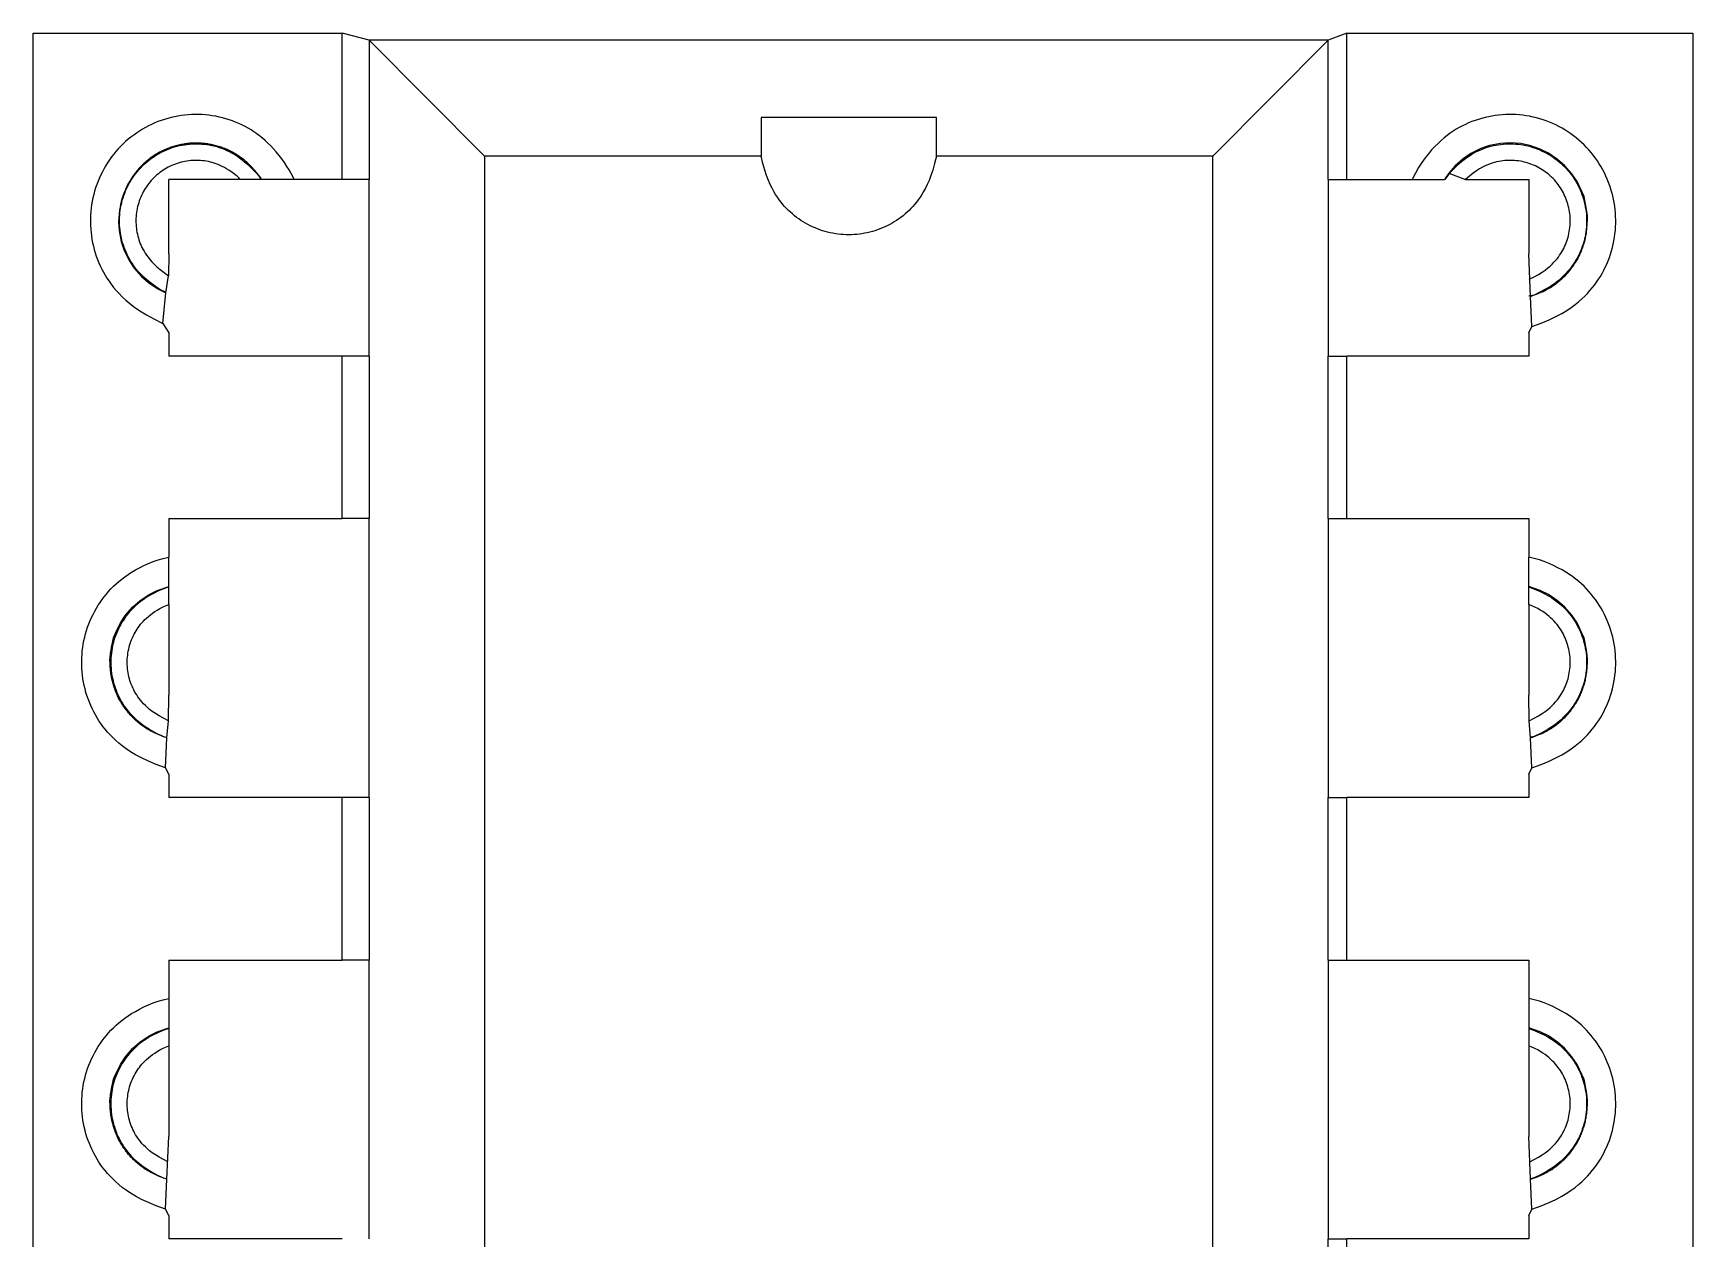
# Model space of a CAD drawing. Header units: millimetres. Extents: x 17.2 to 70.5, y -0.8 to 78.5.
# Drawn here: x 49.1 to 58.73, y 62.19 to 69.19 of the extents above; entities that cross this region are included whole.
import ezdxf

# ---------------------------------------------------------------- set-up
doc = ezdxf.new("R2010")
doc.units = ezdxf.units.MM
doc.layers.add('Edges', color=7, linetype='Continuous')

# ---------------------------------------------------------------- blocks, each defined once
blk = doc.blocks.new('Arduino Uno pl')
at = {"layer": 'Edges'}
for p, q in [((0.6748, 2.3532), (0.6748, 37.9194)), ((0.6748, 37.9194), (2.4668, 37.9194)), ((2.4668, 37.0709), (2.4668, 37.9194)), ((2.6239, 37.8795), (2.4668, 37.9194)), ((3.2923, 37.2056), (2.6239, 37.8795)), ((2.6239, 37.8795), (2.6239, 37.0709)), ((8.1851, 37.8795), (2.6239, 37.8795)), ((7.5167, 37.2056), (8.1851, 37.8795)), ((8.2932, 37.9194), (8.1851, 37.8795)), ((8.1851, 37.0709), (8.1851, 37.8795)), ((8.2932, 37.0709), (8.2932, 37.9194)), ((8.2932, 37.9194), (10.2996, 37.9194)), ((10.2996, 37.9194), (10.2996, 2.3532)), ((5.9125, 37.4302), (4.8965, 37.4302)), ((4.8965, 37.4302), (4.8965, 37.2056)), ((5.9125, 37.2056), (5.9125, 37.4302)), ((9.4146, 37.247), (9.3537, 37.2686)), ((3.2923, 37.2056), (3.2923, 2.9744)), ((4.8965, 37.2056), (3.2923, 37.2056)), ((7.5167, 37.2056), (5.9125, 37.2056)), ((7.5167, 2.9744), (7.5167, 37.2056)), ((9.0125, 37.2213), (8.9687, 37.1912)), ((1.8758, 37.0709), (1.4608, 37.0709)), ((1.4608, 36.6396), (1.4608, 37.0709)), ((1.9998, 37.0709), (1.8758, 37.0709)), ((2.1874, 37.0709), (1.9998, 37.0709)), ((2.4668, 37.0709), (2.1874, 37.0709)), ((2.6239, 37.0709), (2.4668, 37.0709)), ((2.6239, 36.0466), (2.6239, 37.0709)), ((8.1851, 37.0709), (8.1851, 36.0466)), ((8.1851, 37.0709), (8.2932, 37.0709)), ((8.2932, 37.0709), (8.6723, 37.0709)), ((8.6723, 37.0709), (8.8599, 37.0709)), ((8.8852, 37.1082), (8.8599, 37.0709)), ((8.8852, 37.1082), (8.9807, 37.0709)), ((8.9807, 37.0709), (9.3482, 37.0709)), ((9.3482, 37.0709), (9.3482, 36.6396)), ((1.4608, 36.6396), (1.4604, 36.5121)), ((9.3585, 36.3924), (9.3482, 36.6396)), ((1.4446, 36.4126), (1.4604, 36.5121)), ((1.4261, 36.2358), (1.4446, 36.4126)), ((9.38, 36.3995), (9.3482, 36.3934)), ((9.3666, 36.2178), (9.3585, 36.3924)), ((1.4261, 36.2358), (1.4608, 36.1814)), ((9.3482, 36.1814), (9.3666, 36.2178)), ((1.4608, 36.1814), (1.4608, 36.0466)), ((9.3482, 36.1814), (9.3482, 36.0466)), ((2.4668, 36.0466), (1.4608, 36.0466)), ((2.4668, 35.1032), (2.4668, 36.0466)), ((2.6239, 36.0466), (2.4668, 36.0466)), ((2.6239, 36.0466), (2.6239, 35.1032)), ((8.1851, 35.1032), (8.1851, 36.0466)), ((8.1851, 36.0466), (8.2932, 36.0466)), ((8.2932, 35.1032), (8.2932, 36.0466)), ((9.3482, 36.0466), (8.2932, 36.0466)), ((1.4608, 35.1032), (2.4668, 35.1032)), ((1.4608, 35.1032), (1.4608, 34.8794)), ((2.6239, 35.1032), (2.4668, 35.1032)), ((2.6239, 33.486), (2.6239, 35.1032)), ((8.1851, 35.1032), (8.1851, 33.486)), ((8.1851, 35.1032), (8.2932, 35.1032)), ((8.2932, 35.1032), (9.3482, 35.1032)), ((9.3482, 35.1032), (9.3482, 34.8794)), ((1.4608, 34.7099), (1.4608, 34.8794)), ((9.3482, 34.7099), (9.3482, 34.8794)), ((1.4608, 34.6049), (1.4608, 34.7099)), ((9.3482, 34.6049), (9.3482, 34.7099)), ((1.4608, 34.6049), (1.4608, 34.079)), ((9.3482, 34.6049), (9.3482, 34.079)), ((1.4591, 33.931), (1.4608, 34.079)), ((9.3499, 33.931), (9.3482, 34.079)), ((1.4505, 33.8318), (1.4591, 33.931)), ((9.3585, 33.8318), (9.3499, 33.931)), ((1.429, 33.8389), (1.4507, 33.8347)), ((1.4423, 33.6572), (1.4505, 33.8318)), ((9.38, 33.8389), (9.3583, 33.8347)), ((9.3666, 33.6572), (9.3585, 33.8318)), ((1.4608, 33.6208), (1.4423, 33.6572)), ((1.4608, 33.6208), (1.4608, 33.486)), ((9.3482, 33.6208), (9.3666, 33.6572)), ((9.3482, 33.6208), (9.3482, 33.486)), ((2.4668, 33.486), (1.4608, 33.486)), ((2.4668, 32.5426), (2.4668, 33.486)), ((2.6239, 33.486), (2.4668, 33.486)), ((2.6239, 33.486), (2.6239, 32.5426)), ((8.1851, 32.5426), (8.1851, 33.486)), ((8.1851, 33.486), (8.2932, 33.486)), ((8.2932, 32.5426), (8.2932, 33.486)), ((9.3482, 33.486), (8.2932, 33.486)), ((1.4608, 32.5426), (2.4668, 32.5426)), ((1.4608, 32.5426), (1.4608, 32.3188)), ((2.6239, 32.5426), (2.4668, 32.5426)), ((2.6239, 30.9254), (2.6239, 32.5426)), ((8.1851, 32.5426), (8.1851, 30.9254)), ((8.1851, 32.5426), (8.2932, 32.5426)), ((8.2932, 32.5426), (9.3482, 32.5426)), ((9.3482, 32.5426), (9.3482, 32.3188)), ((1.4608, 32.3188), (1.4608, 32.1493)), ((9.3482, 32.3188), (9.3482, 32.1493)), ((1.4608, 32.1493), (1.4608, 31.5184)), ((9.3482, 32.1493), (9.3482, 31.5184)), ((1.4505, 31.2712), (1.4608, 31.5184)), ((9.3585, 31.2712), (9.3482, 31.5184)), ((1.429, 31.2783), (1.4506, 31.2742)), ((1.4423, 31.0966), (1.4505, 31.2712)), ((9.38, 31.2783), (9.3584, 31.2742)), ((9.3666, 31.0966), (9.3585, 31.2712)), ((1.4608, 31.0602), (1.4423, 31.0966)), ((9.3482, 31.0602), (9.3666, 31.0966)), ((1.4608, 31.0602), (1.4608, 30.9254)), ((9.3482, 31.0602), (9.3482, 30.9254)), ((2.4668, 30.9254), (1.4608, 30.9254)), ((8.1851, 29.982), (8.1851, 30.9254)), ((8.1851, 30.9254), (8.2932, 30.9254)), ((8.2932, 29.982), (8.2932, 30.9254)), ((9.3482, 30.9254), (8.2932, 30.9254))]:
    blk.add_line(p, q, dxfattribs=at)
for points in [[(2.1874, 37.0709), (2.1806, 37.0874), (2.1713, 37.1059), (2.1599, 37.1259), (2.1467, 37.1469), (2.1321, 37.1683), (2.1166, 37.1898), (2.1005, 37.2107), (2.0842, 37.2307), (2.0681, 37.2492), (2.0521, 37.2664), (2.0362, 37.2823), (2.0203, 37.2971), (2.0043, 37.3109), (1.9882, 37.3237), (1.9719, 37.3357), (1.9553, 37.3471), (1.9383, 37.3579), (1.921, 37.3681), (1.9033, 37.3778), (1.8854, 37.3868), (1.8672, 37.3953), (1.8487, 37.4032), (1.83, 37.4104), (1.811, 37.4171), (1.7918, 37.4231), (1.7725, 37.4284), (1.753, 37.4331), (1.7333, 37.4372), (1.7136, 37.4406), (1.6937, 37.4434), (1.6737, 37.4455), (1.6537, 37.447), (1.6337, 37.4478), (1.6136, 37.4479), (1.5936, 37.4474), (1.5735, 37.4462), (1.5535, 37.4443), (1.5336, 37.4418), (1.5138, 37.4387), (1.4941, 37.4348), (1.4745, 37.4304), (1.4551, 37.4253), (1.4359, 37.4195), (1.4169, 37.4131), (1.398, 37.4061), (1.3794, 37.3985), (1.3611, 37.3903), (1.3431, 37.3815), (1.3253, 37.372), (1.3079, 37.362), (1.2908, 37.3515), (1.274, 37.3403), (1.2576, 37.3287), (1.2416, 37.3165), (1.226, 37.3037), (1.2109, 37.2905), (1.1961, 37.2768), (1.1818, 37.2626), (1.168, 37.2479), (1.1547, 37.2328), (1.1419, 37.2172), (1.1296, 37.2013), (1.1178, 37.1849), (1.1065, 37.1681), (1.0958, 37.151), (1.0857, 37.1336), (1.0761, 37.1158), (1.0671, 37.0977), (1.0587, 37.0794), (1.0509, 37.0607), (1.0437, 37.0418), (1.0371, 37.0227), (1.0312, 37.0034), (1.0259, 36.9839), (1.0212, 36.9642), (1.0171, 36.9444), (1.0137, 36.9245), (1.011, 36.9045), (1.0089, 36.8843), (1.0074, 36.8642), (1.0067, 36.844), (1.0065, 36.8237), (1.0071, 36.8035), (1.0082, 36.7833), (1.0101, 36.7632), (1.0126, 36.7431), (1.0157, 36.7231), (1.0195, 36.7033), (1.0239, 36.6835), (1.029, 36.664), (1.0347, 36.6446), (1.041, 36.6254), (1.048, 36.6064), (1.0555, 36.5877), (1.0637, 36.5692), (1.0724, 36.551), (1.0818, 36.5331), (1.0919, 36.5154), (1.1027, 36.4978), (1.1145, 36.4803), (1.1273, 36.4627), (1.1412, 36.445), (1.1564, 36.4271), (1.1729, 36.4088), (1.191, 36.3902), (1.2113, 36.3711), (1.2347, 36.3512), (1.262, 36.3305), (1.294, 36.3087), (1.3314, 36.2858), (1.3752, 36.2616), (1.4261, 36.2358)], [(9.3666, 36.2178), (9.42, 36.2377), (9.4662, 36.2569), (9.5059, 36.2755), (9.5401, 36.2935), (9.5695, 36.3111), (9.595, 36.3282), (9.6173, 36.345), (9.6373, 36.3615), (9.6557, 36.3777), (9.6727, 36.3938), (9.6885, 36.4099), (9.7032, 36.4259), (9.7168, 36.442), (9.7296, 36.4583), (9.7415, 36.4747), (9.7528, 36.4915), (9.7635, 36.5086), (9.7736, 36.526), (9.7832, 36.5438), (9.7922, 36.5619), (9.8006, 36.5803), (9.8084, 36.5989), (9.8156, 36.6178), (9.8222, 36.6369), (9.8281, 36.6562), (9.8334, 36.6757), (9.8381, 36.6954), (9.8421, 36.7152), (9.8455, 36.7351), (9.8483, 36.7552), (9.8504, 36.7753), (9.8518, 36.7955), (9.8526, 36.8157), (9.8528, 36.8359), (9.8522, 36.8561), (9.851, 36.8763), (9.8492, 36.8965), (9.8467, 36.9165), (9.8436, 36.9365), (9.8398, 36.9564), (9.8354, 36.9761), (9.8303, 36.9957), (9.8246, 37.0151), (9.8183, 37.0343), (9.8113, 37.0532), (9.8038, 37.072), (9.7956, 37.0904), (9.7869, 37.1086), (9.7775, 37.1265), (9.7676, 37.1441), (9.7571, 37.1614), (9.7461, 37.1783), (9.7345, 37.1948), (9.7224, 37.2109), (9.7098, 37.2266), (9.6966, 37.2419), (9.683, 37.2568), (9.6689, 37.2712), (9.6544, 37.2851), (9.6394, 37.2985), (9.6239, 37.3115), (9.6081, 37.3239), (9.5919, 37.3358), (9.5753, 37.3471), (9.5583, 37.3579), (9.541, 37.3681), (9.5233, 37.3778), (9.5054, 37.3868), (9.4872, 37.3953), (9.4687, 37.4032), (9.45, 37.4104), (9.431, 37.4171), (9.4118, 37.4231), (9.3925, 37.4284), (9.373, 37.4331), (9.3533, 37.4372), (9.3336, 37.4406), (9.3137, 37.4434), (9.2937, 37.4455), (9.2737, 37.447), (9.2537, 37.4478), (9.2336, 37.4479), (9.2136, 37.4474), (9.1935, 37.4462), (9.1735, 37.4443), (9.1536, 37.4418), (9.1338, 37.4387), (9.1141, 37.4348), (9.0945, 37.4304), (9.0751, 37.4253), (9.0559, 37.4195), (9.0369, 37.4131), (9.018, 37.4061), (8.9994, 37.3985), (8.9811, 37.3903), (8.9631, 37.3815), (8.9453, 37.372), (8.9277, 37.3619), (8.9103, 37.3509), (8.8929, 37.3391), (8.8755, 37.3262), (8.8579, 37.3121), (8.8401, 37.2968), (8.8221, 37.2802), (8.8036, 37.2621), (8.7849, 37.2422), (8.766, 37.2203), (8.747, 37.1961), (8.7281, 37.1694), (8.7093, 37.1397), (8.6906, 37.107), (8.6723, 37.0709)], [(1.9998, 37.0709), (1.9917, 37.0825), (1.9837, 37.0935), (1.9759, 37.1039), (1.9682, 37.1135), (1.9607, 37.1226), (1.9534, 37.1309), (1.9465, 37.1387), (1.9398, 37.1458), (1.9335, 37.1523), (1.9275, 37.1583), (1.9217, 37.1638), (1.9161, 37.169), (1.9105, 37.1738), (1.905, 37.1785), (1.8994, 37.183), (1.8936, 37.1875), (1.8877, 37.192), (1.8815, 37.1964), (1.8753, 37.2009), (1.869, 37.2053), (1.8625, 37.2096), (1.8561, 37.2137), (1.8497, 37.2178), (1.8434, 37.2216), (1.8371, 37.2253), (1.8308, 37.2287), (1.8246, 37.232), (1.8184, 37.2351), (1.8121, 37.2382), (1.8057, 37.2411), (1.7991, 37.244), (1.7924, 37.2468), (1.7855, 37.2495), (1.7785, 37.2523), (1.7713, 37.2549), (1.7641, 37.2575), (1.7568, 37.26), (1.7495, 37.2624), (1.7423, 37.2646), (1.7351, 37.2666), (1.7281, 37.2685), (1.7212, 37.2702), (1.7144, 37.2718), (1.7075, 37.2732), (1.7007, 37.2745), (1.6937, 37.2756), (1.6867, 37.2767), (1.6795, 37.2776), (1.6721, 37.2785), (1.6646, 37.2793), (1.657, 37.28), (1.6493, 37.2806), (1.6417, 37.2811), (1.634, 37.2815), (1.6265, 37.2818), (1.6191, 37.2819), (1.6118, 37.2819), (1.6047, 37.2817), (1.5977, 37.2814), (1.5907, 37.281), (1.5838, 37.2804), (1.5768, 37.2798), (1.5697, 37.2789), (1.5625, 37.278), (1.5551, 37.2769), (1.5477, 37.2757), (1.5401, 37.2744), (1.5326, 37.273), (1.525, 37.2715), (1.5176, 37.2699), (1.5102, 37.2681), (1.503, 37.2663), (1.496, 37.2644), (1.4892, 37.2624), (1.4825, 37.2603), (1.4759, 37.2581), (1.4693, 37.2557), (1.4627, 37.2532), (1.4561, 37.2506), (1.4494, 37.2478), (1.4426, 37.2449), (1.4356, 37.2418), (1.4287, 37.2385), (1.4218, 37.2352), (1.4149, 37.2318), (1.4081, 37.2282), (1.4014, 37.2247), (1.3949, 37.221), (1.3887, 37.2174), (1.3826, 37.2136), (1.3766, 37.2099), (1.3708, 37.206), (1.3651, 37.202), (1.3593, 37.1979), (1.3536, 37.1936), (1.3479, 37.1892), (1.342, 37.1845), (1.3362, 37.1797), (1.3303, 37.1748), (1.3244, 37.1698), (1.3187, 37.1646), (1.313, 37.1595), (1.3075, 37.1543), (1.3021, 37.1491), (1.297, 37.1439), (1.2921, 37.1387), (1.2873, 37.1335), (1.2827, 37.1282), (1.2782, 37.1229), (1.2737, 37.1174), (1.2693, 37.1118), (1.2649, 37.106), (1.2604, 37.1), (1.256, 37.0938), (1.2516, 37.0875), (1.2472, 37.0811), (1.2429, 37.0747), (1.2388, 37.0682), (1.2348, 37.0618), (1.231, 37.0553), (1.2274, 37.049), (1.2239, 37.0426), (1.2206, 37.0362), (1.2174, 37.0295), (1.2141, 37.0226), (1.2109, 37.0152), (1.2076, 37.0073), (1.2043, 36.9989), (1.2008, 36.9897), (1.1971, 36.9797), (1.1934, 36.9687), (1.1897, 36.9565), (1.1859, 36.9429), (1.1821, 36.9278), (1.1783, 36.9109), (1.1746, 36.8922)], [(1.4451, 36.4156), (1.4337, 36.4203), (1.4207, 36.427), (1.4066, 36.4353), (1.3917, 36.4449), (1.3763, 36.4555), (1.361, 36.4668), (1.3459, 36.4785), (1.3316, 36.4904), (1.3182, 36.5022), (1.3059, 36.5139), (1.2945, 36.5255), (1.2838, 36.5371), (1.274, 36.5488), (1.2647, 36.5605), (1.2561, 36.5725), (1.2479, 36.5846), (1.2401, 36.597), (1.2328, 36.6097), (1.2258, 36.6225), (1.2193, 36.6356), (1.2132, 36.6489), (1.2076, 36.6624), (1.2024, 36.6761), (1.1976, 36.69), (1.1933, 36.704), (1.1894, 36.7181), (1.186, 36.7323), (1.1831, 36.7467), (1.1807, 36.7611), (1.1787, 36.7757), (1.1771, 36.7902), (1.1761, 36.8049), (1.1755, 36.8195), (1.1754, 36.8341), (1.1758, 36.8488), (1.1767, 36.8634), (1.178, 36.878), (1.1798, 36.8926), (1.1821, 36.907), (1.1848, 36.9214), (1.188, 36.9357), (1.1917, 36.9499), (1.1958, 36.964), (1.2004, 36.9779), (1.2054, 36.9916), (1.2109, 37.0052), (1.2168, 37.0186), (1.2231, 37.0318), (1.2299, 37.0447), (1.2371, 37.0575), (1.2447, 37.07), (1.2527, 37.0822), (1.2611, 37.0942), (1.2698, 37.1059), (1.279, 37.1173), (1.2885, 37.1283), (1.2984, 37.1391), (1.3086, 37.1495), (1.3191, 37.1596), (1.33, 37.1694), (1.3412, 37.1787), (1.3526, 37.1877), (1.3644, 37.1964), (1.3764, 37.2046), (1.3887, 37.2124), (1.4013, 37.2198), (1.414, 37.2268), (1.427, 37.2334), (1.4402, 37.2395), (1.4536, 37.2452), (1.4672, 37.2505), (1.4809, 37.2553), (1.4948, 37.2596), (1.5088, 37.2635), (1.523, 37.2669), (1.5372, 37.2699), (1.5515, 37.2724), (1.5659, 37.2744), (1.5804, 37.2759), (1.5949, 37.277), (1.6094, 37.2775), (1.6239, 37.2776), (1.6385, 37.2773), (1.653, 37.2764), (1.6675, 37.2751), (1.6819, 37.2732), (1.6962, 37.271), (1.7105, 37.2682), (1.7247, 37.265), (1.7389, 37.2612), (1.7531, 37.2568), (1.7675, 37.2518), (1.7821, 37.2461), (1.797, 37.2396), (1.8123, 37.2322), (1.828, 37.224), (1.8444, 37.2147), (1.8615, 37.204), (1.8797, 37.1912), (1.8992, 37.1758), (1.9203, 37.1574), (1.9432, 37.1352), (1.9683, 37.1089), (1.9957, 37.0778)], [(8.8635, 37.0709), (8.8791, 37.0927), (8.8949, 37.1125), (8.9108, 37.1306), (8.9267, 37.1469), (8.9426, 37.1617), (8.9584, 37.1751), (8.9739, 37.1872), (8.989, 37.1982), (9.0037, 37.2081), (9.0181, 37.2171), (9.0322, 37.2252), (9.0461, 37.2326), (9.0598, 37.2392), (9.0735, 37.2451), (9.0872, 37.2505), (9.1009, 37.2553), (9.1148, 37.2596), (9.1288, 37.2635), (9.143, 37.2669), (9.1572, 37.2699), (9.1715, 37.2724), (9.1859, 37.2744), (9.2004, 37.2759), (9.2149, 37.277), (9.2294, 37.2775), (9.2439, 37.2776), (9.2585, 37.2773), (9.273, 37.2764), (9.2875, 37.2751), (9.3019, 37.2732), (9.3162, 37.271), (9.3305, 37.2682), (9.3447, 37.265), (9.3588, 37.2613), (9.3727, 37.2571), (9.3865, 37.2525), (9.4001, 37.2474), (9.4136, 37.2419), (9.4269, 37.2359), (9.44, 37.2295), (9.4528, 37.2227), (9.4655, 37.2155), (9.4779, 37.2078), (9.49, 37.1998), (9.5019, 37.1913), (9.5135, 37.1825), (9.5248, 37.1732), (9.5358, 37.1637), (9.5464, 37.1537), (9.5568, 37.1434), (9.5668, 37.1328), (9.5765, 37.1218), (9.5858, 37.1106), (9.5947, 37.099), (9.6032, 37.0871), (9.6114, 37.075), (9.6192, 37.0626), (9.6265, 37.05), (9.6334, 37.0371), (9.64, 37.024), (9.646, 37.0107), (9.6517, 36.9972), (9.6569, 36.9835), (9.6617, 36.9697), (9.666, 36.9557), (9.6698, 36.9415), (9.6732, 36.9273), (9.6762, 36.9129), (9.6786, 36.8985), (9.6806, 36.884), (9.6822, 36.8694), (9.6832, 36.8548), (9.6838, 36.8401), (9.6839, 36.8255), (9.6835, 36.8108), (9.6826, 36.7962), (9.6813, 36.7816), (9.6795, 36.7671), (9.6772, 36.7526), (9.6745, 36.7382), (9.6713, 36.7239), (9.6676, 36.7097), (9.6635, 36.6957), (9.6589, 36.6818), (9.6539, 36.668), (9.6484, 36.6544), (9.6425, 36.641), (9.6362, 36.6279), (9.6294, 36.6149), (9.6221, 36.602), (9.6142, 36.5893), (9.6057, 36.5766), (9.5964, 36.5639), (9.5863, 36.551), (9.5753, 36.5381), (9.5634, 36.5249), (9.5503, 36.5114), (9.5356, 36.4975), (9.5186, 36.4831), (9.4988, 36.4681), (9.4757, 36.4523), (9.4485, 36.4357), (9.4168, 36.4181), (9.38, 36.3995)], [(9.3537, 37.2686), (9.3016, 37.2785), (9.2371, 37.2834), (9.1843, 37.2793), (9.1208, 37.2673), (9.0707, 37.2496), (9.0125, 37.2213)], [(1.8758, 37.0709), (1.8672, 37.0801), (1.8573, 37.0893), (1.8463, 37.0985), (1.8344, 37.1075), (1.8219, 37.1163), (1.8091, 37.1246), (1.7962, 37.1324), (1.7834, 37.1396), (1.771, 37.1461), (1.759, 37.1518), (1.7473, 37.1569), (1.7358, 37.1614), (1.7245, 37.1654), (1.7134, 37.1688), (1.7022, 37.1718), (1.6911, 37.1743), (1.6798, 37.1765), (1.6686, 37.1783), (1.6572, 37.1797), (1.6458, 37.1808), (1.6344, 37.1814), (1.623, 37.1817), (1.6116, 37.1817), (1.6002, 37.1812), (1.5888, 37.1804), (1.5774, 37.1792), (1.5661, 37.1776), (1.5549, 37.1756), (1.5437, 37.1733), (1.5326, 37.1706), (1.5215, 37.1676), (1.5106, 37.1642), (1.4998, 37.1604), (1.4892, 37.1563), (1.4786, 37.1518), (1.4683, 37.147), (1.4581, 37.1418), (1.448, 37.1363), (1.4382, 37.1305), (1.4285, 37.1243), (1.419, 37.1179), (1.4098, 37.1111), (1.4008, 37.104), (1.392, 37.0967), (1.3835, 37.089), (1.3752, 37.0811), (1.3672, 37.0729), (1.3594, 37.0644), (1.3519, 37.0557), (1.3447, 37.0468), (1.3378, 37.0376), (1.3313, 37.0282), (1.325, 37.0186), (1.319, 37.0087), (1.3134, 36.9987), (1.308, 36.9885), (1.3031, 36.9782), (1.2984, 36.9676), (1.2941, 36.957), (1.2902, 36.9462), (1.2866, 36.9352), (1.2833, 36.9242), (1.2804, 36.913), (1.2779, 36.9018), (1.2758, 36.8905), (1.274, 36.8791), (1.2726, 36.8677), (1.2715, 36.8562), (1.2708, 36.8447), (1.2705, 36.8332), (1.2706, 36.8217), (1.2711, 36.8102), (1.2719, 36.7987), (1.2731, 36.7873), (1.2747, 36.7758), (1.2766, 36.7645), (1.2789, 36.7532), (1.2816, 36.742), (1.2846, 36.7309), (1.288, 36.7199), (1.2917, 36.709), (1.2959, 36.6982), (1.3005, 36.6874), (1.3057, 36.6765), (1.3114, 36.6655), (1.3177, 36.6543), (1.3248, 36.6429), (1.3325, 36.6313), (1.3411, 36.6192), (1.3509, 36.6067), (1.3624, 36.5935), (1.376, 36.5795), (1.3922, 36.5645), (1.4113, 36.5483), (1.4339, 36.5309), (1.4604, 36.5121)], [(5.9125, 37.2056), (5.902, 37.1628), (5.8914, 37.1255), (5.8809, 37.0932), (5.8703, 37.0653), (5.8598, 37.0409), (5.8493, 37.0197), (5.8388, 37.0008), (5.8284, 36.9838), (5.818, 36.9679), (5.8076, 36.9531), (5.7972, 36.9393), (5.7867, 36.9263), (5.776, 36.914), (5.7652, 36.9024), (5.7542, 36.8913), (5.7428, 36.8807), (5.7312, 36.8705), (5.7192, 36.8606), (5.707, 36.8511), (5.6945, 36.842), (5.6817, 36.8332), (5.6687, 36.8249), (5.6554, 36.817), (5.6419, 36.8095), (5.6281, 36.8024), (5.6142, 36.7957), (5.6, 36.7895), (5.5857, 36.7837), (5.5712, 36.7783), (5.5565, 36.7734), (5.5417, 36.769), (5.5268, 36.765), (5.5118, 36.7614), (5.4966, 36.7584), (5.4814, 36.7558), (5.4661, 36.7536), (5.4507, 36.752), (5.4353, 36.7508), (5.4199, 36.7501), (5.4045, 36.7498), (5.389, 36.7501), (5.3736, 36.7508), (5.3582, 36.752), (5.3429, 36.7536), (5.3276, 36.7558), (5.3123, 36.7584), (5.2972, 36.7614), (5.2822, 36.765), (5.2672, 36.769), (5.2524, 36.7734), (5.2378, 36.7783), (5.2233, 36.7837), (5.209, 36.7895), (5.1948, 36.7957), (5.1809, 36.8024), (5.1671, 36.8095), (5.1536, 36.817), (5.1403, 36.8249), (5.1273, 36.8332), (5.1145, 36.842), (5.102, 36.8511), (5.0897, 36.8606), (5.0778, 36.8705), (5.0661, 36.8807), (5.0548, 36.8913), (5.0438, 36.9024), (5.0329, 36.914), (5.0223, 36.9263), (5.0118, 36.9393), (5.0013, 36.9531), (4.9909, 36.9679), (4.9806, 36.9838), (4.9701, 37.0008), (4.9597, 37.0197), (4.9492, 37.0409), (4.9386, 37.0653), (4.9281, 37.0932), (4.9175, 37.1255), (4.907, 37.1628), (4.8965, 37.2056)], [(8.9687, 37.1912), (8.9197, 37.1487), (8.8852, 37.1082)], [(9.3499, 36.4916), (9.3789, 36.5063), (9.4038, 36.5201), (9.4251, 36.5331), (9.4433, 36.5455), (9.4589, 36.5573), (9.4722, 36.5686), (9.4838, 36.5796), (9.4941, 36.5902), (9.5035, 36.6005), (9.5121, 36.6107), (9.52, 36.6208), (9.5273, 36.6308), (9.534, 36.6408), (9.5402, 36.6508), (9.5459, 36.6609), (9.5513, 36.6711), (9.5562, 36.6815), (9.5609, 36.692), (9.5652, 36.7027), (9.5691, 36.7135), (9.5727, 36.7244), (9.576, 36.7354), (9.5789, 36.7466), (9.5814, 36.7578), (9.5835, 36.7691), (9.5853, 36.7805), (9.5867, 36.7919), (9.5878, 36.8034), (9.5884, 36.8149), (9.5887, 36.8264), (9.5887, 36.8379), (9.5882, 36.8494), (9.5874, 36.8609), (9.5862, 36.8724), (9.5846, 36.8838), (9.5827, 36.8951), (9.5804, 36.9064), (9.5777, 36.9176), (9.5747, 36.9287), (9.5713, 36.9397), (9.5676, 36.9506), (9.5635, 36.9613), (9.559, 36.972), (9.5542, 36.9824), (9.5491, 36.9927), (9.5437, 37.0028), (9.5379, 37.0128), (9.5318, 37.0225), (9.5254, 37.032), (9.5187, 37.0414), (9.5116, 37.0504), (9.5043, 37.0593), (9.4967, 37.0679), (9.4889, 37.0763), (9.4808, 37.0844), (9.4724, 37.0922), (9.4637, 37.0997), (9.4548, 37.107), (9.4457, 37.1139), (9.4364, 37.1205), (9.4269, 37.1269), (9.4171, 37.1329), (9.4072, 37.1386), (9.3971, 37.144), (9.3868, 37.149), (9.3764, 37.1537), (9.3658, 37.158), (9.3551, 37.162), (9.3442, 37.1656), (9.3333, 37.1689), (9.3222, 37.1718), (9.3111, 37.1743), (9.2998, 37.1765), (9.2886, 37.1783), (9.2772, 37.1797), (9.2658, 37.1808), (9.2544, 37.1814), (9.243, 37.1817), (9.2316, 37.1817), (9.2202, 37.1812), (9.2088, 37.1804), (9.1973, 37.1791), (9.1857, 37.1774), (9.174, 37.1752), (9.162, 37.1725), (9.1496, 37.1692), (9.1369, 37.1653), (9.1237, 37.1608), (9.11, 37.1556), (9.0955, 37.1493), (9.08, 37.1417), (9.0634, 37.1323), (9.0453, 37.1209), (9.0257, 37.1071), (9.0042, 37.0905), (8.9807, 37.0709)], [(9.6856, 36.8856), (9.6693, 36.9722), (9.656, 37.0001), (9.628, 37.0588), (9.5981, 37.1029), (9.556, 37.1523), (9.5158, 37.1872), (9.4624, 37.2239), (9.4146, 37.247)], [(1.1746, 36.8922), (1.1697, 36.8273), (1.1737, 36.774), (1.1857, 36.71), (1.2033, 36.6595), (1.2313, 36.6009), (1.2612, 36.5567), (1.3033, 36.5073), (1.3435, 36.4725), (1.3969, 36.4358), (1.4446, 36.4126)], [(9.3585, 36.3924), (9.3763, 36.3988), (9.3923, 36.405), (9.4067, 36.4108), (9.4196, 36.4164), (9.4311, 36.4217), (9.4415, 36.4268), (9.4509, 36.4316), (9.4595, 36.4363), (9.4674, 36.4407), (9.4747, 36.445), (9.4815, 36.4492), (9.4879, 36.4534), (9.494, 36.4575), (9.4999, 36.4617), (9.5057, 36.466), (9.5114, 36.4705), (9.5173, 36.4751), (9.5231, 36.4799), (9.529, 36.4848), (9.5349, 36.4899), (9.5406, 36.495), (9.5463, 36.5002), (9.5518, 36.5054), (9.5571, 36.5106), (9.5623, 36.5157), (9.5672, 36.5209), (9.5719, 36.5261), (9.5766, 36.5314), (9.5811, 36.5367), (9.5856, 36.5422), (9.59, 36.5478), (9.5944, 36.5536), (9.5989, 36.5596), (9.6033, 36.5658), (9.6077, 36.5721), (9.6121, 36.5785), (9.6163, 36.5849), (9.6205, 36.5914), (9.6245, 36.5979), (9.6283, 36.6043), (9.6319, 36.6106), (9.6353, 36.6169), (9.6386, 36.6232), (9.6417, 36.6295), (9.6447, 36.6358), (9.6476, 36.6423), (9.6504, 36.6489), (9.6532, 36.6556), (9.656, 36.6626), (9.6587, 36.6697), (9.6613, 36.6769), (9.6639, 36.6842), (9.6664, 36.6916), (9.6687, 36.6989), (9.6709, 36.7062), (9.6729, 36.7134), (9.6748, 36.7205), (9.6765, 36.7276), (9.6781, 36.7349), (9.6795, 36.7426), (9.6809, 36.7508), (9.6822, 36.7598), (9.6835, 36.7697), (9.6847, 36.7806), (9.6859, 36.7927), (9.687, 36.8057), (9.6879, 36.8193), (9.6885, 36.8332), (9.6887, 36.8471), (9.6883, 36.8607), (9.6873, 36.8737), (9.6856, 36.8856)], [(1.4423, 33.6572), (1.3889, 33.6771), (1.3428, 33.6963), (1.303, 33.7149), (1.2689, 33.7329), (1.2395, 33.7505), (1.214, 33.7676), (1.1917, 33.7844), (1.1717, 33.8009), (1.1533, 33.8171), (1.1362, 33.8332), (1.1204, 33.8493), (1.1058, 33.8653), (1.0921, 33.8814), (1.0794, 33.8977), (1.0675, 33.9141), (1.0562, 33.9309), (1.0455, 33.948), (1.0353, 33.9654), (1.0258, 33.9832), (1.0168, 34.0013), (1.0084, 34.0197), (1.0006, 34.0383), (0.9934, 34.0572), (0.9868, 34.0763), (0.9809, 34.0956), (0.9755, 34.1151), (0.9709, 34.1348), (0.9668, 34.1546), (0.9634, 34.1745), (0.9607, 34.1946), (0.9586, 34.2147), (0.9571, 34.2349), (0.9563, 34.2551), (0.9562, 34.2753), (0.9567, 34.2955), (0.9579, 34.3157), (0.9598, 34.3358), (0.9622, 34.3559), (0.9654, 34.3759), (0.9692, 34.3958), (0.9736, 34.4155), (0.9787, 34.4351), (0.9844, 34.4545), (0.9907, 34.4736), (0.9976, 34.4926), (1.0052, 34.5114), (1.0134, 34.5298), (1.0221, 34.548), (1.0315, 34.5659), (1.0414, 34.5835), (1.0519, 34.6008), (1.0629, 34.6177), (1.0745, 34.6342), (1.0866, 34.6503), (1.0992, 34.666), (1.1123, 34.6813), (1.126, 34.6962), (1.1402, 34.7107), (1.1553, 34.7248), (1.1711, 34.7387), (1.188, 34.7523), (1.206, 34.7658), (1.2252, 34.7791), (1.2459, 34.7924), (1.268, 34.8056), (1.2915, 34.8187), (1.3165, 34.8312), (1.3428, 34.8431), (1.3704, 34.8541), (1.3993, 34.8639), (1.4295, 34.8724), (1.4608, 34.8794)], [(9.3666, 33.6572), (9.42, 33.6771), (9.4662, 33.6963), (9.5059, 33.7149), (9.5401, 33.7329), (9.5695, 33.7505), (9.595, 33.7676), (9.6173, 33.7844), (9.6373, 33.8009), (9.6557, 33.8171), (9.6727, 33.8332), (9.6885, 33.8493), (9.7032, 33.8653), (9.7168, 33.8814), (9.7296, 33.8977), (9.7415, 33.9141), (9.7528, 33.9309), (9.7635, 33.948), (9.7736, 33.9654), (9.7832, 33.9832), (9.7922, 34.0013), (9.8006, 34.0197), (9.8084, 34.0383), (9.8156, 34.0572), (9.8222, 34.0763), (9.8281, 34.0956), (9.8334, 34.1151), (9.8381, 34.1348), (9.8421, 34.1546), (9.8455, 34.1745), (9.8483, 34.1946), (9.8504, 34.2147), (9.8518, 34.2349), (9.8526, 34.2551), (9.8528, 34.2753), (9.8522, 34.2955), (9.851, 34.3157), (9.8492, 34.3358), (9.8467, 34.3559), (9.8436, 34.3759), (9.8398, 34.3958), (9.8354, 34.4155), (9.8303, 34.4351), (9.8246, 34.4545), (9.8183, 34.4736), (9.8113, 34.4926), (9.8038, 34.5114), (9.7956, 34.5298), (9.7869, 34.548), (9.7775, 34.5659), (9.7676, 34.5835), (9.7571, 34.6008), (9.7461, 34.6177), (9.7345, 34.6342), (9.7224, 34.6503), (9.7098, 34.666), (9.6966, 34.6813), (9.683, 34.6962), (9.6687, 34.7107), (9.6537, 34.7248), (9.6378, 34.7387), (9.621, 34.7523), (9.603, 34.7658), (9.5837, 34.7791), (9.5631, 34.7924), (9.541, 34.8056), (9.5175, 34.8187), (9.4925, 34.8312), (9.4662, 34.8431), (9.4385, 34.8541), (9.4096, 34.8639), (9.3795, 34.8724), (9.3482, 34.8794)], [(1.4608, 34.7068), (1.4276, 34.6943), (1.3982, 34.6819), (1.3724, 34.6694), (1.3496, 34.6571), (1.3295, 34.6448), (1.3117, 34.6326), (1.2957, 34.6205), (1.2813, 34.6086), (1.2679, 34.5968), (1.2556, 34.5852), (1.2441, 34.5735), (1.2335, 34.5619), (1.2236, 34.5503), (1.2144, 34.5385), (1.2057, 34.5266), (1.1976, 34.5144), (1.1898, 34.502), (1.1825, 34.4894), (1.1755, 34.4765), (1.169, 34.4634), (1.1629, 34.4501), (1.1573, 34.4366), (1.1521, 34.4229), (1.1473, 34.4091), (1.143, 34.3951), (1.1391, 34.3809), (1.1357, 34.3667), (1.1328, 34.3523), (1.1303, 34.3379), (1.1283, 34.3234), (1.1268, 34.3088), (1.1258, 34.2942), (1.1252, 34.2795), (1.1251, 34.2649), (1.1255, 34.2502), (1.1263, 34.2356), (1.1277, 34.221), (1.1295, 34.2065), (1.1317, 34.192), (1.1345, 34.1776), (1.1377, 34.1633), (1.1413, 34.1491), (1.1455, 34.1351), (1.1501, 34.1212), (1.1551, 34.1074), (1.1606, 34.0938), (1.1665, 34.0804), (1.1728, 34.0673), (1.1796, 34.0543), (1.1869, 34.0414), (1.1947, 34.0287), (1.2033, 34.016), (1.2126, 34.0033), (1.2226, 33.9904), (1.2336, 33.9775), (1.2456, 33.9643), (1.2587, 33.9508), (1.2734, 33.9369), (1.2904, 33.9225), (1.3101, 33.9075), (1.3333, 33.8917), (1.3604, 33.8751), (1.3921, 33.8575), (1.429, 33.8389)], [(1.1396, 34.4116), (1.1529, 34.4395), (1.1809, 34.4982), (1.2108, 34.5423), (1.253, 34.5917), (1.2932, 34.6266), (1.3465, 34.6633), (1.3943, 34.6864), (1.4608, 34.7099)], [(9.6693, 34.4116), (9.656, 34.4395), (9.628, 34.4982), (9.5981, 34.5423), (9.556, 34.5917), (9.5158, 34.6266), (9.4624, 34.6633), (9.4146, 34.6864), (9.3482, 34.7099)], [(9.3482, 34.7068), (9.3814, 34.6943), (9.4107, 34.6819), (9.4366, 34.6694), (9.4594, 34.6571), (9.4795, 34.6448), (9.4973, 34.6326), (9.5132, 34.6205), (9.5277, 34.6086), (9.541, 34.5968), (9.5534, 34.5852), (9.5648, 34.5735), (9.5755, 34.5619), (9.5853, 34.5503), (9.5946, 34.5385), (9.6032, 34.5266), (9.6114, 34.5144), (9.6192, 34.502), (9.6265, 34.4894), (9.6334, 34.4765), (9.64, 34.4634), (9.646, 34.4501), (9.6517, 34.4366), (9.6569, 34.4229), (9.6617, 34.4091), (9.666, 34.3951), (9.6698, 34.3809), (9.6732, 34.3667), (9.6762, 34.3523), (9.6786, 34.3379), (9.6806, 34.3234), (9.6822, 34.3088), (9.6832, 34.2942), (9.6838, 34.2795), (9.6839, 34.2649), (9.6835, 34.2502), (9.6826, 34.2356), (9.6813, 34.221), (9.6795, 34.2065), (9.6772, 34.192), (9.6745, 34.1776), (9.6713, 34.1633), (9.6676, 34.1491), (9.6635, 34.1351), (9.6589, 34.1212), (9.6539, 34.1074), (9.6484, 34.0938), (9.6425, 34.0804), (9.6362, 34.0673), (9.6294, 34.0543), (9.6221, 34.0414), (9.6142, 34.0287), (9.6057, 34.016), (9.5964, 34.0033), (9.5863, 33.9904), (9.5753, 33.9775), (9.5634, 33.9643), (9.5503, 33.9508), (9.5356, 33.9369), (9.5186, 33.9225), (9.4988, 33.9075), (9.4757, 33.8917), (9.4485, 33.8751), (9.4168, 33.8575), (9.38, 33.8389)], [(1.4591, 33.931), (1.4301, 33.9457), (1.4052, 33.9595), (1.3838, 33.9725), (1.3656, 33.9849), (1.3501, 33.9967), (1.3368, 34.008), (1.3252, 34.019), (1.3149, 34.0296), (1.3055, 34.0399), (1.2969, 34.0501), (1.2889, 34.0602), (1.2817, 34.0702), (1.275, 34.0802), (1.2688, 34.0902), (1.263, 34.1003), (1.2577, 34.1105), (1.2527, 34.1209), (1.2481, 34.1314), (1.2438, 34.1421), (1.2398, 34.1529), (1.2362, 34.1638), (1.233, 34.1748), (1.2301, 34.186), (1.2276, 34.1972), (1.2254, 34.2085), (1.2236, 34.2199), (1.2222, 34.2313), (1.2212, 34.2428), (1.2205, 34.2543), (1.2202, 34.2658), (1.2203, 34.2773), (1.2207, 34.2888), (1.2216, 34.3003), (1.2228, 34.3118), (1.2243, 34.3232), (1.2263, 34.3345), (1.2286, 34.3458), (1.2312, 34.357), (1.2343, 34.3681), (1.2377, 34.3791), (1.2414, 34.39), (1.2455, 34.4007), (1.2499, 34.4114), (1.2547, 34.4218), (1.2599, 34.4321), (1.2653, 34.4422), (1.2711, 34.4522), (1.2772, 34.4619), (1.2836, 34.4714), (1.2904, 34.4808), (1.2977, 34.4901), (1.3054, 34.4992), (1.3138, 34.5084), (1.3228, 34.5175), (1.3325, 34.5267), (1.3429, 34.5359), (1.3543, 34.5453), (1.3665, 34.5547), (1.3796, 34.5639), (1.3937, 34.573), (1.4089, 34.5817), (1.4251, 34.59), (1.4424, 34.5978), (1.4608, 34.6049)], [(9.3499, 33.931), (9.3789, 33.9457), (9.4038, 33.9595), (9.4251, 33.9725), (9.4433, 33.9849), (9.4589, 33.9967), (9.4722, 34.008), (9.4838, 34.019), (9.4941, 34.0296), (9.5035, 34.0399), (9.5121, 34.0501), (9.52, 34.0602), (9.5273, 34.0702), (9.534, 34.0802), (9.5402, 34.0902), (9.5459, 34.1003), (9.5513, 34.1105), (9.5562, 34.1209), (9.5609, 34.1314), (9.5652, 34.1421), (9.5691, 34.1529), (9.5727, 34.1638), (9.576, 34.1748), (9.5789, 34.186), (9.5814, 34.1972), (9.5835, 34.2085), (9.5853, 34.2199), (9.5867, 34.2313), (9.5878, 34.2428), (9.5884, 34.2543), (9.5887, 34.2658), (9.5887, 34.2773), (9.5882, 34.2888), (9.5874, 34.3003), (9.5862, 34.3118), (9.5846, 34.3232), (9.5827, 34.3345), (9.5804, 34.3458), (9.5777, 34.357), (9.5747, 34.3681), (9.5713, 34.3791), (9.5676, 34.39), (9.5635, 34.4007), (9.559, 34.4114), (9.5542, 34.4218), (9.5491, 34.4321), (9.5437, 34.4422), (9.5379, 34.4522), (9.5318, 34.4619), (9.5254, 34.4714), (9.5186, 34.4808), (9.5113, 34.4901), (9.5035, 34.4992), (9.4952, 34.5084), (9.4862, 34.5175), (9.4765, 34.5267), (9.466, 34.5359), (9.4547, 34.5453), (9.4425, 34.5547), (9.4293, 34.5639), (9.4152, 34.573), (9.4001, 34.5817), (9.3839, 34.59), (9.3666, 34.5978), (9.3482, 34.6049)], [(1.4505, 33.8318), (1.4326, 33.8382), (1.4166, 33.8444), (1.4023, 33.8502), (1.3894, 33.8558), (1.3778, 33.8611), (1.3674, 33.8662), (1.358, 33.871), (1.3495, 33.8757), (1.3416, 33.8801), (1.3343, 33.8844), (1.3275, 33.8886), (1.3211, 33.8928), (1.315, 33.8969), (1.3091, 33.9011), (1.3033, 33.9054), (1.2975, 33.9099), (1.2917, 33.9145), (1.2858, 33.9193), (1.28, 33.9242), (1.2741, 33.9293), (1.2683, 33.9344), (1.2627, 33.9396), (1.2572, 33.9448), (1.2518, 33.95), (1.2467, 33.9551), (1.2418, 33.9603), (1.237, 33.9655), (1.2324, 33.9708), (1.2279, 33.9761), (1.2234, 33.9816), (1.219, 33.9872), (1.2145, 33.993), (1.2101, 33.999), (1.2057, 34.0052), (1.2012, 34.0115), (1.1969, 34.0179), (1.1926, 34.0243), (1.1885, 34.0308), (1.1845, 34.0373), (1.1807, 34.0437), (1.1771, 34.05), (1.1736, 34.0563), (1.1704, 34.0626), (1.1673, 34.0689), (1.1643, 34.0752), (1.1614, 34.0817), (1.1585, 34.0883), (1.1557, 34.095), (1.153, 34.102), (1.1503, 34.1091), (1.1476, 34.1163), (1.1451, 34.1236), (1.1426, 34.131), (1.1403, 34.1383), (1.1381, 34.1456), (1.136, 34.1528), (1.1342, 34.1598), (1.1325, 34.1669), (1.1309, 34.1739), (1.1295, 34.1811), (1.1282, 34.1885), (1.127, 34.1961), (1.1259, 34.2042), (1.1248, 34.2127), (1.1238, 34.2217), (1.1229, 34.2311), (1.1221, 34.2408), (1.1214, 34.2506), (1.1208, 34.2603), (1.1204, 34.2698), (1.1202, 34.2789), (1.1202, 34.2876), (1.1205, 34.2958), (1.1211, 34.3042), (1.1222, 34.3138), (1.124, 34.3255), (1.1264, 34.3402), (1.1298, 34.3588), (1.1341, 34.3823), (1.1396, 34.4116)], [(9.3585, 33.8318), (9.3763, 33.8382), (9.3923, 33.8444), (9.4067, 33.8502), (9.4196, 33.8558), (9.4311, 33.8611), (9.4415, 33.8662), (9.4509, 33.871), (9.4595, 33.8757), (9.4674, 33.8801), (9.4747, 33.8844), (9.4815, 33.8886), (9.4879, 33.8928), (9.494, 33.8969), (9.4999, 33.9011), (9.5057, 33.9054), (9.5114, 33.9099), (9.5173, 33.9145), (9.5231, 33.9193), (9.529, 33.9242), (9.5349, 33.9293), (9.5406, 33.9344), (9.5463, 33.9396), (9.5518, 33.9448), (9.5571, 33.95), (9.5623, 33.9551), (9.5672, 33.9603), (9.5719, 33.9655), (9.5766, 33.9708), (9.5811, 33.9761), (9.5856, 33.9816), (9.59, 33.9872), (9.5944, 33.993), (9.5989, 33.999), (9.6033, 34.0052), (9.6077, 34.0115), (9.6121, 34.0179), (9.6163, 34.0243), (9.6205, 34.0308), (9.6245, 34.0373), (9.6283, 34.0437), (9.6319, 34.05), (9.6353, 34.0563), (9.6386, 34.0626), (9.6417, 34.0689), (9.6447, 34.0752), (9.6476, 34.0817), (9.6504, 34.0883), (9.6532, 34.095), (9.656, 34.102), (9.6587, 34.1091), (9.6613, 34.1163), (9.6639, 34.1236), (9.6664, 34.131), (9.6687, 34.1383), (9.6709, 34.1456), (9.6729, 34.1528), (9.6748, 34.1598), (9.6765, 34.1669), (9.6781, 34.1739), (9.6795, 34.1811), (9.6808, 34.1885), (9.682, 34.1961), (9.6831, 34.2042), (9.6842, 34.2127), (9.6851, 34.2217), (9.6861, 34.2311), (9.6869, 34.2408), (9.6876, 34.2506), (9.6882, 34.2603), (9.6885, 34.2698), (9.6887, 34.2789), (9.6887, 34.2876), (9.6885, 34.2958), (9.6878, 34.3042), (9.6867, 34.3138), (9.685, 34.3255), (9.6825, 34.3402), (9.6792, 34.3588), (9.6748, 34.3823), (9.6693, 34.4116)], [(1.4423, 31.0966), (1.3889, 31.1165), (1.3428, 31.1357), (1.303, 31.1543), (1.2689, 31.1723), (1.2395, 31.1899), (1.214, 31.207), (1.1917, 31.2238), (1.1717, 31.2403), (1.1533, 31.2565), (1.1362, 31.2726), (1.1204, 31.2887), (1.1058, 31.3047), (1.0921, 31.3208), (1.0794, 31.3371), (1.0675, 31.3535), (1.0562, 31.3703), (1.0455, 31.3874), (1.0353, 31.4048), (1.0258, 31.4226), (1.0168, 31.4407), (1.0084, 31.4591), (1.0006, 31.4777), (0.9934, 31.4966), (0.9868, 31.5157), (0.9809, 31.535), (0.9755, 31.5545), (0.9709, 31.5742), (0.9668, 31.594), (0.9634, 31.6139), (0.9607, 31.634), (0.9586, 31.6541), (0.9571, 31.6743), (0.9563, 31.6945), (0.9562, 31.7147), (0.9567, 31.7349), (0.9579, 31.7551), (0.9598, 31.7752), (0.9622, 31.7953), (0.9654, 31.8153), (0.9692, 31.8352), (0.9736, 31.8549), (0.9787, 31.8745), (0.9844, 31.8938), (0.9907, 31.913), (0.9976, 31.932), (1.0052, 31.9508), (1.0134, 31.9692), (1.0221, 31.9874), (1.0315, 32.0053), (1.0414, 32.0229), (1.0519, 32.0402), (1.0629, 32.0571), (1.0745, 32.0736), (1.0866, 32.0897), (1.0992, 32.1054), (1.1123, 32.1207), (1.126, 32.1356), (1.1402, 32.1501), (1.1553, 32.1642), (1.1711, 32.1781), (1.188, 32.1917), (1.206, 32.2052), (1.2252, 32.2185), (1.2459, 32.2318), (1.268, 32.245), (1.2915, 32.2581), (1.3165, 32.2706), (1.3428, 32.2825), (1.3704, 32.2935), (1.3993, 32.3033), (1.4295, 32.3118), (1.4608, 32.3188)], [(9.3666, 31.0966), (9.42, 31.1165), (9.4662, 31.1357), (9.5059, 31.1543), (9.5401, 31.1723), (9.5695, 31.1899), (9.595, 31.207), (9.6173, 31.2238), (9.6373, 31.2403), (9.6557, 31.2565), (9.6727, 31.2726), (9.6885, 31.2887), (9.7032, 31.3047), (9.7168, 31.3208), (9.7296, 31.3371), (9.7415, 31.3535), (9.7528, 31.3703), (9.7635, 31.3874), (9.7736, 31.4048), (9.7832, 31.4226), (9.7922, 31.4407), (9.8006, 31.4591), (9.8084, 31.4777), (9.8156, 31.4966), (9.8222, 31.5157), (9.8281, 31.535), (9.8334, 31.5545), (9.8381, 31.5742), (9.8421, 31.594), (9.8455, 31.6139), (9.8483, 31.634), (9.8504, 31.6541), (9.8518, 31.6743), (9.8526, 31.6945), (9.8528, 31.7147), (9.8522, 31.7349), (9.851, 31.7551), (9.8492, 31.7752), (9.8467, 31.7953), (9.8436, 31.8153), (9.8398, 31.8352), (9.8354, 31.8549), (9.8303, 31.8745), (9.8246, 31.8938), (9.8183, 31.913), (9.8113, 31.932), (9.8038, 31.9508), (9.7956, 31.9692), (9.7869, 31.9874), (9.7775, 32.0053), (9.7676, 32.0229), (9.7571, 32.0402), (9.7461, 32.0571), (9.7345, 32.0736), (9.7224, 32.0897), (9.7098, 32.1054), (9.6966, 32.1207), (9.683, 32.1356), (9.6687, 32.1501), (9.6537, 32.1642), (9.6378, 32.1781), (9.621, 32.1917), (9.603, 32.2052), (9.5837, 32.2185), (9.5631, 32.2318), (9.541, 32.245), (9.5175, 32.2581), (9.4925, 32.2706), (9.4662, 32.2825), (9.4385, 32.2935), (9.4096, 32.3033), (9.3795, 32.3118), (9.3482, 32.3188)], [(1.1396, 31.851), (1.1529, 31.8789), (1.1809, 31.9376), (1.2108, 31.9817), (1.253, 32.0311), (1.2932, 32.066), (1.3465, 32.1027), (1.3943, 32.1258), (1.4608, 32.1493)], [(9.6693, 31.851), (9.656, 31.8789), (9.628, 31.9376), (9.5981, 31.9817), (9.556, 32.0311), (9.5158, 32.066), (9.4624, 32.1027), (9.4146, 32.1258), (9.3482, 32.1493)], [(1.4608, 32.1462), (1.4276, 32.1337), (1.3982, 32.1213), (1.3724, 32.1088), (1.3496, 32.0965), (1.3295, 32.0842), (1.3117, 32.072), (1.2957, 32.0599), (1.2813, 32.048), (1.2679, 32.0362), (1.2556, 32.0246), (1.2441, 32.0129), (1.2335, 32.0013), (1.2236, 31.9897), (1.2144, 31.9779), (1.2057, 31.9659), (1.1976, 31.9538), (1.1898, 31.9414), (1.1825, 31.9288), (1.1755, 31.9159), (1.169, 31.9028), (1.1629, 31.8895), (1.1573, 31.876), (1.1521, 31.8623), (1.1473, 31.8485), (1.143, 31.8345), (1.1391, 31.8203), (1.1357, 31.8061), (1.1328, 31.7917), (1.1303, 31.7773), (1.1283, 31.7628), (1.1268, 31.7482), (1.1258, 31.7336), (1.1252, 31.7189), (1.1251, 31.7043), (1.1255, 31.6896), (1.1263, 31.675), (1.1277, 31.6604), (1.1295, 31.6459), (1.1317, 31.6314), (1.1345, 31.617), (1.1377, 31.6027), (1.1413, 31.5885), (1.1455, 31.5745), (1.1501, 31.5606), (1.1551, 31.5468), (1.1606, 31.5332), (1.1665, 31.5198), (1.1728, 31.5067), (1.1796, 31.4937), (1.1869, 31.4808), (1.1947, 31.4681), (1.2033, 31.4554), (1.2126, 31.4427), (1.2226, 31.4298), (1.2336, 31.4169), (1.2456, 31.4037), (1.2587, 31.3902), (1.2734, 31.3763), (1.2904, 31.3619), (1.3101, 31.3469), (1.3333, 31.3311), (1.3604, 31.3145), (1.3921, 31.2969), (1.429, 31.2783)], [(9.3482, 32.1462), (9.3814, 32.1337), (9.4107, 32.1213), (9.4366, 32.1088), (9.4594, 32.0965), (9.4795, 32.0842), (9.4973, 32.072), (9.5132, 32.0599), (9.5277, 32.048), (9.541, 32.0362), (9.5534, 32.0246), (9.5648, 32.0129), (9.5755, 32.0013), (9.5853, 31.9897), (9.5946, 31.9779), (9.6032, 31.9659), (9.6114, 31.9538), (9.6192, 31.9414), (9.6265, 31.9288), (9.6334, 31.9159), (9.64, 31.9028), (9.646, 31.8895), (9.6517, 31.876), (9.6569, 31.8623), (9.6617, 31.8485), (9.666, 31.8345), (9.6698, 31.8203), (9.6732, 31.8061), (9.6762, 31.7917), (9.6786, 31.7773), (9.6806, 31.7628), (9.6822, 31.7482), (9.6832, 31.7336), (9.6838, 31.7189), (9.6839, 31.7043), (9.6835, 31.6896), (9.6826, 31.675), (9.6813, 31.6604), (9.6795, 31.6459), (9.6772, 31.6314), (9.6745, 31.617), (9.6713, 31.6027), (9.6676, 31.5885), (9.6635, 31.5745), (9.6589, 31.5606), (9.6539, 31.5468), (9.6484, 31.5332), (9.6425, 31.5198), (9.6362, 31.5067), (9.6294, 31.4937), (9.6221, 31.4808), (9.6142, 31.4681), (9.6057, 31.4554), (9.5964, 31.4427), (9.5863, 31.4298), (9.5753, 31.4169), (9.5634, 31.4037), (9.5503, 31.3902), (9.5356, 31.3763), (9.5186, 31.3619), (9.4988, 31.3469), (9.4757, 31.3311), (9.4485, 31.3145), (9.4168, 31.2969), (9.38, 31.2783)], [(1.4547, 31.3726), (1.4301, 31.3851), (1.4052, 31.3989), (1.3838, 31.4119), (1.3656, 31.4243), (1.3501, 31.4361), (1.3368, 31.4474), (1.3252, 31.4583), (1.3149, 31.469), (1.3055, 31.4793), (1.2969, 31.4895), (1.2889, 31.4996), (1.2817, 31.5096), (1.275, 31.5196), (1.2688, 31.5296), (1.263, 31.5397), (1.2577, 31.5499), (1.2527, 31.5603), (1.2481, 31.5708), (1.2438, 31.5815), (1.2398, 31.5923), (1.2362, 31.6032), (1.233, 31.6142), (1.2301, 31.6254), (1.2276, 31.6366), (1.2254, 31.6479), (1.2236, 31.6593), (1.2222, 31.6707), (1.2212, 31.6822), (1.2205, 31.6937), (1.2202, 31.7052), (1.2203, 31.7167), (1.2207, 31.7282), (1.2216, 31.7397), (1.2228, 31.7512), (1.2243, 31.7626), (1.2263, 31.7739), (1.2286, 31.7852), (1.2312, 31.7964), (1.2343, 31.8075), (1.2377, 31.8185), (1.2414, 31.8294), (1.2455, 31.8401), (1.2499, 31.8508), (1.2547, 31.8612), (1.2599, 31.8715), (1.2653, 31.8816), (1.2711, 31.8916), (1.2772, 31.9013), (1.2836, 31.9108), (1.2904, 31.9202), (1.2977, 31.9295), (1.3054, 31.9386), (1.3138, 31.9478), (1.3228, 31.9569), (1.3325, 31.9661), (1.3429, 31.9753), (1.3543, 31.9847), (1.3665, 31.9941), (1.3796, 32.0033), (1.3937, 32.0124), (1.4089, 32.0211), (1.4251, 32.0294), (1.4424, 32.0372), (1.4608, 32.0443)], [(9.3543, 31.3726), (9.3789, 31.3851), (9.4038, 31.3989), (9.4251, 31.4119), (9.4433, 31.4243), (9.4589, 31.4361), (9.4722, 31.4474), (9.4838, 31.4583), (9.4941, 31.469), (9.5035, 31.4793), (9.5121, 31.4895), (9.52, 31.4996), (9.5273, 31.5096), (9.534, 31.5196), (9.5402, 31.5296), (9.5459, 31.5397), (9.5513, 31.5499), (9.5562, 31.5603), (9.5609, 31.5708), (9.5652, 31.5815), (9.5691, 31.5923), (9.5727, 31.6032), (9.576, 31.6142), (9.5789, 31.6254), (9.5814, 31.6366), (9.5835, 31.6479), (9.5853, 31.6593), (9.5867, 31.6707), (9.5878, 31.6822), (9.5884, 31.6937), (9.5887, 31.7052), (9.5887, 31.7167), (9.5882, 31.7282), (9.5874, 31.7397), (9.5862, 31.7512), (9.5846, 31.7626), (9.5827, 31.7739), (9.5804, 31.7852), (9.5777, 31.7964), (9.5747, 31.8075), (9.5713, 31.8185), (9.5676, 31.8294), (9.5635, 31.8401), (9.559, 31.8508), (9.5542, 31.8612), (9.5491, 31.8715), (9.5437, 31.8816), (9.5379, 31.8916), (9.5318, 31.9013), (9.5254, 31.9108), (9.5186, 31.9202), (9.5113, 31.9295), (9.5035, 31.9386), (9.4952, 31.9478), (9.4862, 31.9569), (9.4765, 31.9661), (9.466, 31.9753), (9.4547, 31.9847), (9.4425, 31.9941), (9.4293, 32.0033), (9.4152, 32.0124), (9.4001, 32.0211), (9.3839, 32.0294), (9.3666, 32.0372), (9.3482, 32.0443)], [(1.4505, 31.2712), (1.4326, 31.2776), (1.4166, 31.2838), (1.4023, 31.2896), (1.3894, 31.2952), (1.3778, 31.3005), (1.3674, 31.3056), (1.358, 31.3104), (1.3495, 31.315), (1.3416, 31.3195), (1.3343, 31.3238), (1.3275, 31.328), (1.3211, 31.3322), (1.315, 31.3363), (1.3091, 31.3405), (1.3033, 31.3448), (1.2975, 31.3493), (1.2917, 31.3539), (1.2858, 31.3587), (1.28, 31.3636), (1.2741, 31.3687), (1.2683, 31.3738), (1.2627, 31.379), (1.2572, 31.3842), (1.2518, 31.3894), (1.2467, 31.3945), (1.2418, 31.3997), (1.237, 31.4049), (1.2324, 31.4102), (1.2279, 31.4155), (1.2234, 31.421), (1.219, 31.4266), (1.2145, 31.4324), (1.2101, 31.4384), (1.2057, 31.4446), (1.2012, 31.4509), (1.1969, 31.4573), (1.1926, 31.4637), (1.1885, 31.4702), (1.1845, 31.4767), (1.1807, 31.4831), (1.1771, 31.4894), (1.1736, 31.4957), (1.1704, 31.502), (1.1673, 31.5083), (1.1643, 31.5146), (1.1614, 31.5211), (1.1585, 31.5277), (1.1557, 31.5344), (1.153, 31.5414), (1.1503, 31.5485), (1.1476, 31.5557), (1.1451, 31.563), (1.1426, 31.5704), (1.1403, 31.5777), (1.1381, 31.585), (1.136, 31.5922), (1.1342, 31.5992), (1.1325, 31.6063), (1.1309, 31.6133), (1.1295, 31.6205), (1.1282, 31.6279), (1.127, 31.6355), (1.1259, 31.6436), (1.1248, 31.6521), (1.1238, 31.6611), (1.1229, 31.6705), (1.1221, 31.6802), (1.1214, 31.69), (1.1208, 31.6997), (1.1204, 31.7092), (1.1202, 31.7183), (1.1202, 31.727), (1.1205, 31.7352), (1.1211, 31.7436), (1.1222, 31.7532), (1.124, 31.7649), (1.1264, 31.7796), (1.1298, 31.7982), (1.1341, 31.8217), (1.1396, 31.851)], [(9.3585, 31.2712), (9.3763, 31.2776), (9.3923, 31.2838), (9.4067, 31.2896), (9.4196, 31.2952), (9.4311, 31.3005), (9.4415, 31.3056), (9.4509, 31.3104), (9.4595, 31.315), (9.4674, 31.3195), (9.4747, 31.3238), (9.4815, 31.328), (9.4879, 31.3322), (9.494, 31.3363), (9.4999, 31.3405), (9.5057, 31.3448), (9.5114, 31.3493), (9.5173, 31.3539), (9.5231, 31.3587), (9.529, 31.3636), (9.5349, 31.3687), (9.5406, 31.3738), (9.5463, 31.379), (9.5518, 31.3842), (9.5571, 31.3894), (9.5623, 31.3945), (9.5672, 31.3997), (9.5719, 31.4049), (9.5766, 31.4102), (9.5811, 31.4155), (9.5856, 31.421), (9.59, 31.4266), (9.5944, 31.4324), (9.5989, 31.4384), (9.6033, 31.4446), (9.6077, 31.4509), (9.6121, 31.4573), (9.6163, 31.4637), (9.6205, 31.4702), (9.6245, 31.4767), (9.6283, 31.4831), (9.6319, 31.4894), (9.6353, 31.4957), (9.6386, 31.502), (9.6417, 31.5083), (9.6447, 31.5146), (9.6476, 31.5211), (9.6504, 31.5277), (9.6532, 31.5344), (9.656, 31.5414), (9.6587, 31.5485), (9.6613, 31.5557), (9.6639, 31.563), (9.6664, 31.5704), (9.6687, 31.5777), (9.6709, 31.585), (9.6729, 31.5922), (9.6748, 31.5992), (9.6765, 31.6063), (9.6781, 31.6133), (9.6795, 31.6205), (9.6808, 31.6279), (9.682, 31.6355), (9.6831, 31.6436), (9.6842, 31.6521), (9.6851, 31.6611), (9.6861, 31.6705), (9.6869, 31.6802), (9.6876, 31.69), (9.6882, 31.6997), (9.6885, 31.7092), (9.6887, 31.7183), (9.6887, 31.727), (9.6885, 31.7352), (9.6878, 31.7436), (9.6867, 31.7532), (9.685, 31.7649), (9.6825, 31.7796), (9.6792, 31.7982), (9.6748, 31.8217), (9.6693, 31.851)]]:
    blk.add_lwpolyline(points, dxfattribs=at)

msp = doc.modelspace()

# ---------------------------------------------------------------- block references
msp.add_blockref('Arduino Uno pl', (48.4261, 31.2664))

doc.saveas('drawing.dxf')
